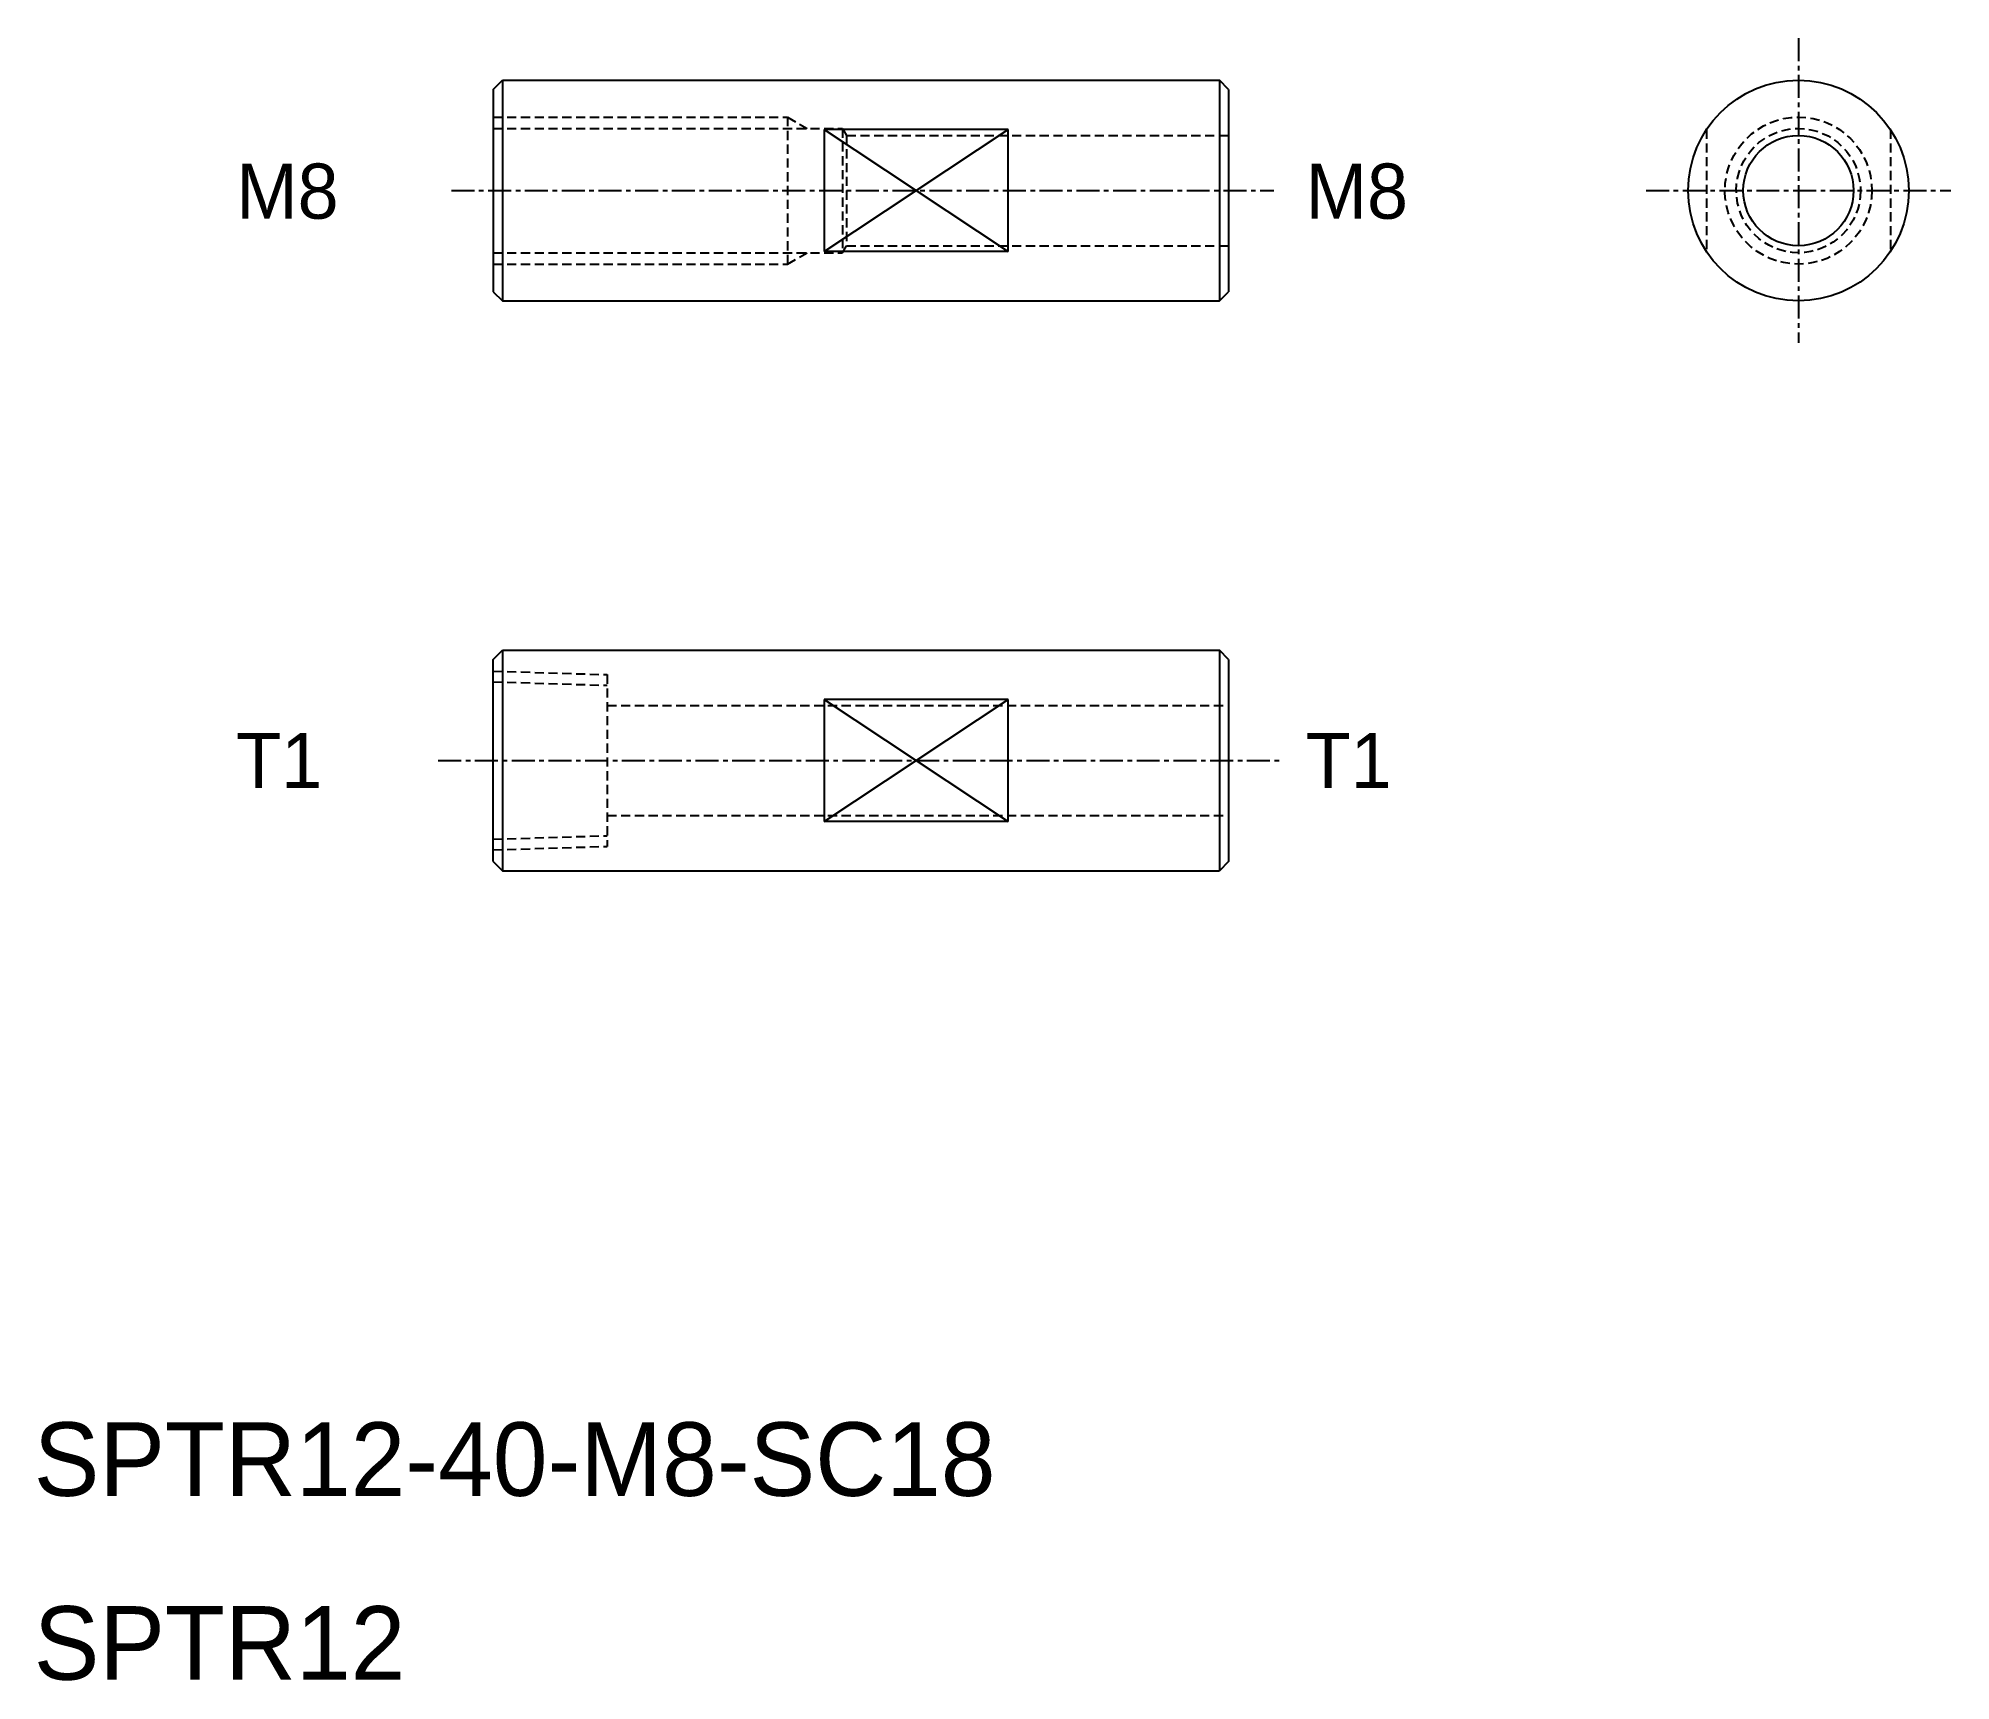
# Model space of a CAD drawing. Extents: x 10 to 114, y 10 to 99.
import ezdxf

# ---------------------------------------------------------------- set-up
doc = ezdxf.new("R2010")
doc.units = 0
doc.linetypes.add('CENTER', pattern=[2, 1.25, -0.25, 0.25, -0.25])
doc.linetypes.add('DASHED', pattern=[0.75, 0.5, -0.25])
doc.layers.get('0').update_dxf_attribs({"linetype": 'CONTINUOUS'})
doc.layers.add('CENTER', color=1, linetype='CENTER')

msp = doc.modelspace()

# ---------------------------------------------------------------- linework, layer by layer
at = {"color": 7, "linetype": 'CONTINUOUS'}
for p, q in [((35, 96.5), (35.5, 97)), ((35.5, 97), (74.5, 97)), ((35.5, 97), (35.5, 85)), ((45.25, 97), (45.25, 97)), ((55, 97), (55, 97)), ((74.5, 97), (74.5, 85)), ((75, 96.5), (74.5, 97)), ((35, 96.5), (35, 85.5)), ((75, 96.5), (75, 85.5)), ((35, 95), (35, 87)), ((63, 94.32), (53, 94.32)), ((53, 94.32), (53, 87.68)), ((63, 87.68), (63, 94.32)), ((63, 87.68), (53, 87.68)), ((35, 85.5), (35.5, 85)), ((74.5, 85), (75, 85.5)), ((35.5, 85), (74.5, 85)), ((35, 65.5), (35.5, 66)), ((35.5, 66), (74.5, 66)), ((35.5, 66), (35.5, 54)), ((74.5, 66), (74.5, 54)), ((75, 65.5), (74.5, 66)), ((35, 54.5), (35, 65.5)), ((75, 65.5), (75, 54.5)), ((63, 63.32), (53, 63.32)), ((53, 63.32), (53, 56.68)), ((63, 56.68), (63, 63.32)), ((63, 56.68), (53, 56.68)), ((35, 54.5), (35.5, 54)), ((75, 54.5), (74.5, 54)), ((35.5, 54), (74.5, 54))]:
    msp.add_line(p, q, dxfattribs=at)
at = {"color": 3, "linetype": 'DASHED'}
for p, q in [((35, 95), (51, 95)), ((51, 95), (51, 87)), ((51, 95), (52.08, 94.37)), ((35, 94.37), (54, 94.37)), ((54, 94.37), (54, 87.62)), ((54, 94.37), (54.22, 94)), ((54.22, 94), (75, 94)), ((54.22, 94), (54.22, 88)), ((101, 94.32), (101, 87.68)), ((111, 94.32), (111, 87.68)), ((35, 87.62), (54, 87.62)), ((51, 87), (52.08, 87.62)), ((54, 87.62), (54.22, 88)), ((54.22, 88), (75, 88)), ((35, 87), (51, 87)), ((35, 64.86), (41.2, 64.67)), ((41.2, 64.67), (41.2, 55.33)), ((35, 64.28), (41.2, 64.09)), ((41.2, 63), (75, 63)), ((41.2, 57), (75, 57)), ((35, 55.72), (41.2, 55.91)), ((35, 55.14), (41.2, 55.33))]:
    msp.add_line(p, q, dxfattribs=at)
at = {"color": 3, "linetype": 'CONTINUOUS'}
for p, q in [((53, 87.68), (63, 94.32)), ((53, 94.32), (63, 87.68)), ((53, 56.68), (63, 63.32)), ((53, 63.32), (63, 56.68))]:
    msp.add_line(p, q, dxfattribs=at)
at = {"color": 7, "linetype": 'CONTINUOUS'}
for radius in [6, 3]:
    msp.add_circle((106, 91), radius, dxfattribs=at)
at = {"color": 3, "linetype": 'DASHED'}
for radius in [4, 3.38]:
    msp.add_circle((106, 91), radius, dxfattribs=at)
at = {"layer": 'CENTER', "color": 1, "linetype": 'CENTER'}
for p, q in [((106, 99.29), (106, 82.71)), ((32.72, 91), (77.47, 91)), ((97.71, 91), (114.29, 91)), ((32, 60), (78, 60))]:
    msp.add_line(p, q, dxfattribs=at)

# ---------------------------------------------------------------- texts
at = {"color": 7, "linetype": 'CONTINUOUS'}
for s, height, p in [('M8', 3, (21.01, 89.47)), ('M8', 3, (79.19, 89.47)), ('T1', 3, (21.01, 58.5)), ('T1', 3, (79.19, 58.5)), ('SPTR12-40-M8-SC18', 4, (10, 20)), ('SPTR12', 4, (10, 10))]:
    msp.add_text(s, height=height, dxfattribs=at).set_placement(p)

doc.saveas('drawing.dxf')
